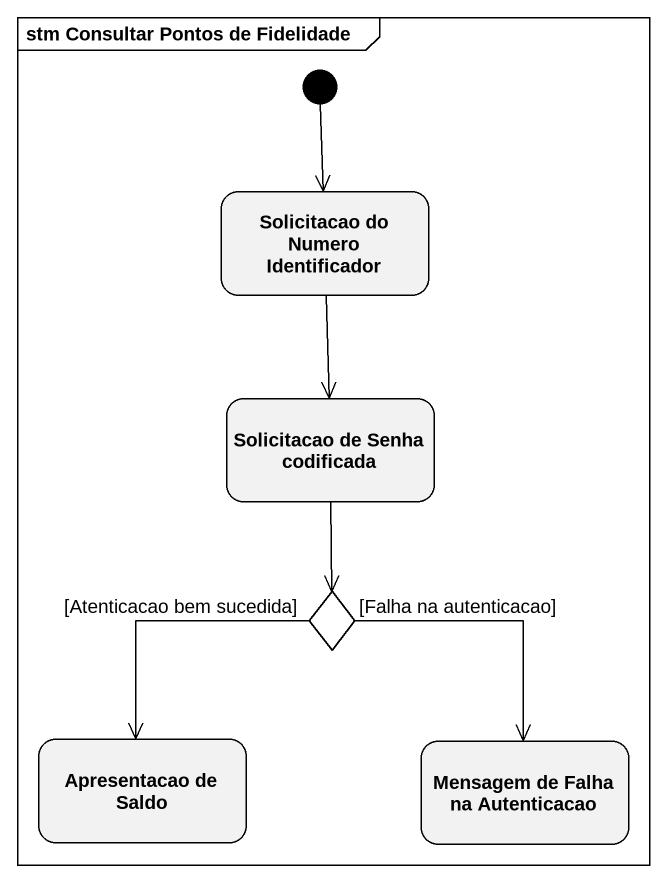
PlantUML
@startuml
mainframe stm Consultar Pontos de Fidelidade
hide empty description
state "Solicitacao do Numero Identificador" as Solicitacao_do_Numero
state "Solicitacao de Senha codificada" as Solicitacao_de_Senha
state choice1 <<choice>>
state "Apresentacao de Saldo" as Apresentacao_de_Saldo
state "Mensagem de Falha na Autenticacao" as Mensagem_de_Falha_na
[*] --> Solicitacao_do_Numero
Solicitacao_do_Numero --> Solicitacao_de_Senha
Solicitacao_de_Senha --> choice1
choice1 --> Apresentacao_de_Saldo : [Atenticacao bem sucedida]
choice1 --> Mensagem_de_Falha_na : [Falha na autenticacao]
@enduml
